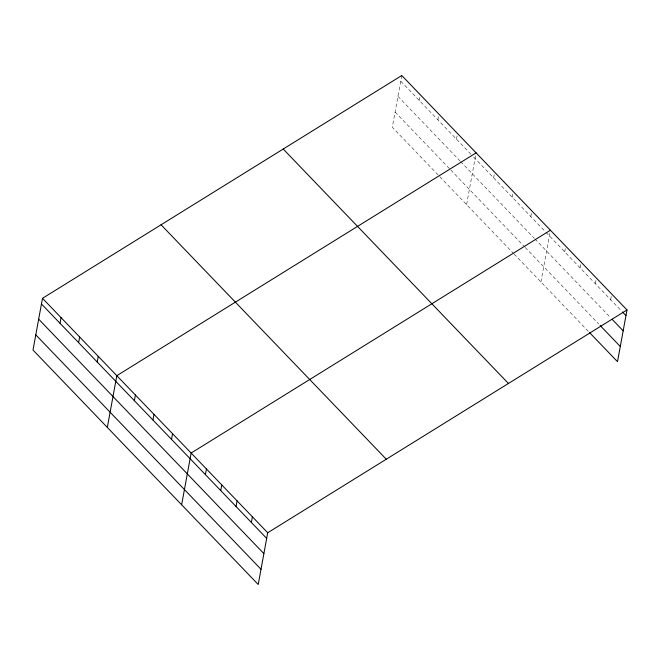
<?xml version="1.0" encoding="UTF-8"?>
<svg xmlns="http://www.w3.org/2000/svg" width="660" height="660" viewBox="0 0 660 660"><rect width="100%" height="100%" fill="white"/><g stroke="black" fill="none" stroke-linecap="round" stroke-linejoin="round"><path stroke-width="0.49" stroke-dasharray="3.3 2.47" d="M401.783 75.504L392.287 127.248L513.406 253.325M419.323 100.501L420.189 95.791M437.91 119.848L438.941 114.188M456.489 139.186L457.355 134.475M466.612 204.617L476.108 152.873M493.647 177.87L494.513 173.159M512.226 197.208L513.265 191.557M530.805 216.554L531.844 210.895M540.928 281.977L550.25 231.181M564.704 251.839L565.744 246.18M580.016 267.778L581.056 262.127M595.337 283.717L596.368 278.066M610.648 299.665L611.688 294.005M400.744 81.163L470.935 154.234M473.69 157.096L545.259 231.594M545.944 232.312L621.786 311.256M397.955 96.368L459.888 160.842M460.581 161.56L534.212 238.21M534.897 238.928L610.64 317.774M395.076 112.043L450.128 169.348M450.821 170.065L524.452 246.716M525.137 247.434L598.719 324.019M514.09 254.042L588.959 331.98"/><path stroke-width="0.99" d="M42.496 298.312L33 350.048L258.217 584.496L267.712 532.752L627 309.952L401.783 75.504L42.496 298.312L267.712 532.752M60.035 323.301L61.075 317.65M78.622 342.647L79.654 336.996M97.201 361.985L98.241 356.334M107.324 427.416L116.82 375.672L476.108 152.873M134.359 400.669L135.399 395.018M152.938 420.016L153.978 414.356M171.517 439.354L172.557 433.702M181.64 504.784L191.136 453.04L550.423 230.241M205.417 474.639L206.456 468.98M220.729 490.578L221.768 484.927M236.049 506.525L237.08 500.866M251.361 522.464L252.4 516.813M627 309.952L617.504 361.688L589.66 332.706M622.479 311.982L625.961 315.604M612.034 319.217L623.172 330.817M600.105 325.471L620.293 346.483M283.222 149.036L508.439 383.476M161.065 224.788L386.281 459.228M41.456 303.963L266.673 538.403M38.668 319.168L263.885 553.616M35.788 334.843L261.005 569.283"/></g></svg>
